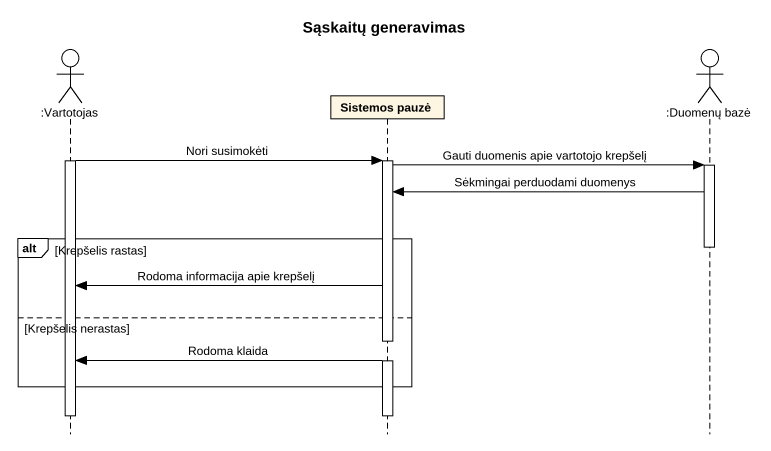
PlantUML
@startuml
title Sąskaitų generavimas
hide footbox
actor ":Vartotojas" as Vartotojas
participant "Sistemos pauzė" as Sistemos_pauzė
actor ":Duomenų bazė" as Duomenų_bazė

activate Vartotojas
Vartotojas -> Sistemos_pauzė : Nori susimokėti
activate Sistemos_pauzė
Sistemos_pauzė -> Duomenų_bazė : Gauti duomenis apie vartotojo krepšelį
activate Duomenų_bazė
Duomenų_bazė -> Sistemos_pauzė : Sėkmingai perduodami duomenys
alt Krepšelis rastas
  deactivate Duomenų_bazė
  Sistemos_pauzė -> Vartotojas : Rodoma informacija apie krepšelį
else Krepšelis nerastas
  Sistemos_pauzė -> Vartotojas : Rodoma klaida
end
deactivate Vartotojas
deactivate Sistemos_pauzė
@enduml
